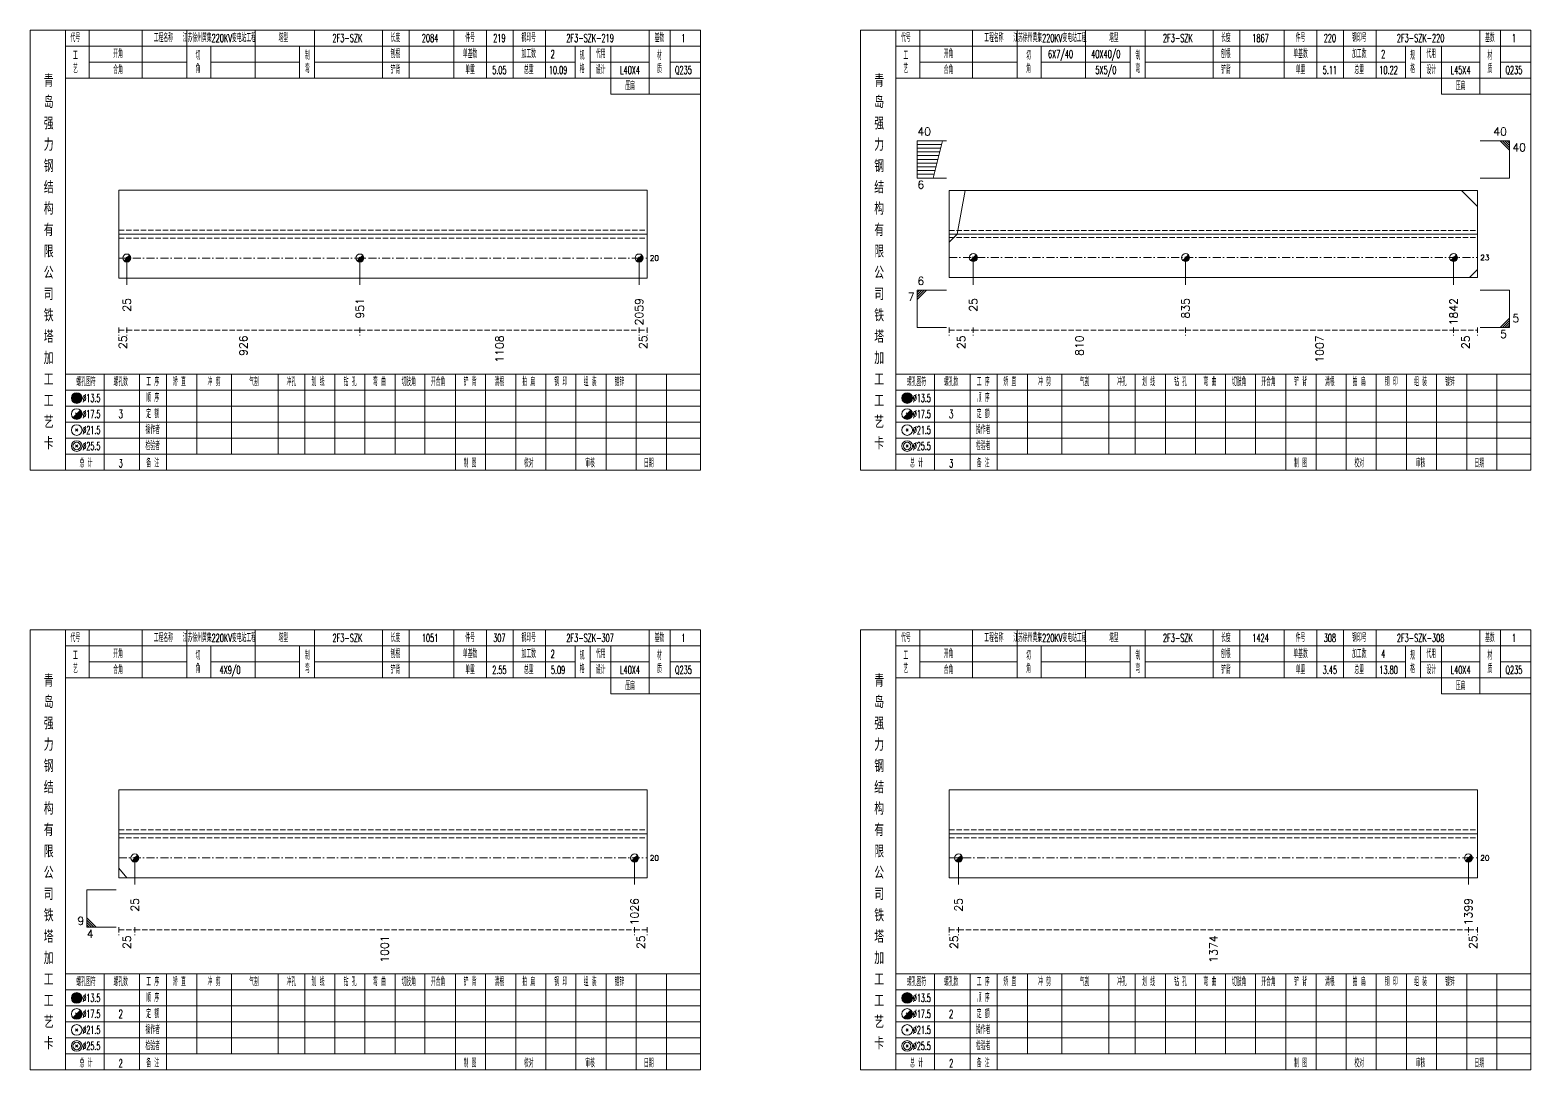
# Model space of a CAD drawing. Extents: x 0 to 4623, y -1159 to 4890.
# Drawn here: x 4048 to 4611, y 3375 to 3765 of the extents above; entities that cross this region are included whole.
import ezdxf
from ezdxf.enums import TextEntityAlignment as Align

# ---------------------------------------------------------------- set-up
doc = ezdxf.new("R2010")
doc.units = 0
doc.header["$MEASUREMENT"] = 0
doc.linetypes.add('一点画线', pattern=[5.2, 3, -1, 0.2, -1])
doc.linetypes.add('虚线', pattern=[2.75, 2, -0.75])
doc.layers.get('0').update_dxf_attribs({"linetype": 'CONTINUOUS', "lineweight": 25})
for name, color, linetype, lineweight in [('1', 7, 'CONTINUOUS', 25), ('4', 7, 'CONTINUOUS', 25), ('5', 7, 'CONTINUOUS', 25)]:
    doc.layers.add(name, color=color, linetype=linetype, lineweight=lineweight)
doc.styles.get("Standard").update_dxf_attribs({"font": 'simplex.shx', "width": 0.7, "height": 3, "bigfont": 'gbhzfs.shx'})

# ---------------------------------------------------------------- blocks, each defined once
blk = doc.blocks.new('孔17.5')
at = {"layer": '5', "color": 7, "linetype": 'Continuous', "lineweight": 13}
for p, q in [((-0.707, -0.707), (0.707, 0.707)), ((-0.2, 0.2), (0.2, -0.2))]:
    blk.add_line(p, q, dxfattribs=at)
blk.add_circle((0, 0), 1, dxfattribs=at)
for radius in [0.9, 0.8, 0.7, 0.6, 0.5, 0.4, 0.3, 0.2, 0.1]:
    blk.add_arc((0, 0), radius, 225, 45, dxfattribs=at)

msp = doc.modelspace()

# ---------------------------------------------------------------- linework, layer by layer
at = {"color": 7, "linetype": 'Continuous', "lineweight": 13}
for p, q in [((4380.9, 3723.5), (4391.9, 3723.5)), ((4380.9, 3709.5), (4380.9, 3723.5)), ((4380.9, 3722.1), (4390.05, 3722.1)), ((4380.9, 3720.7), (4389.7, 3720.7)), ((4386.9, 3709.5), (4390.4, 3723.5)), ((4603, 3723.5), (4592, 3723.5)), ((4599.5, 3723.5), (4603, 3720)), ((4600.375, 3723.5), (4603, 3720.875)), ((4601.25, 3723.5), (4603, 3721.75)), ((4602.125, 3723.5), (4603, 3722.625)), ((4603, 3709.5), (4603, 3723.5)), ((4380.9, 3719.3), (4389.35, 3719.3)), ((4380.9, 3717.9), (4389, 3717.9)), ((4380.9, 3716.5), (4388.65, 3716.5)), ((4380.9, 3715.1), (4388.3, 3715.1)), ((4380.9, 3713.7), (4387.95, 3713.7)), ((4380.9, 3712.3), (4387.6, 3712.3)), ((4380.9, 3710.9), (4387.25, 3710.9)), ((4380.9, 3709.5), (4391.9, 3709.5)), ((4603, 3709.5), (4592, 3709.5)), ((4395.9, 3688.5), (4398.9, 3704.833)), ((4591, 3698.833), (4585, 3704.833)), ((4392.9, 3685.5), (4395.9, 3688.5)), ((4084.5, 3679.5), (4084.5, 3669.5)), ((4171.9, 3679.5), (4171.9, 3669.5)), ((4276.6, 3679.5), (4276.6, 3669.5)), ((4401.9, 3679.667), (4401.9, 3669.5)), ((4481.499, 3679.667), (4481.499, 3669.5)), ((4582, 3679.667), (4582, 3669.5)), ((4591, 3675.167), (4588, 3672.167)), ((4380.9, 3667.5), (4391.9, 3667.5)), ((4380.9, 3667.5), (4380.9, 3653.5)), ((4381.775, 3667.5), (4380.9, 3666.625)), ((4382.65, 3667.5), (4380.9, 3665.75)), ((4383.525, 3667.5), (4380.9, 3664.875)), ((4384.4, 3667.5), (4380.9, 3664)), ((4603, 3667.5), (4592, 3667.5)), ((4603, 3667.5), (4603, 3653.5)), ((4380.9, 3653.5), (4391.9, 3653.5)), ((4603, 3653.5), (4592, 3653.5)), ((4599.5, 3653.5), (4603, 3657)), ((4600.375, 3653.5), (4603, 3656.125)), ((4601.25, 3653.5), (4603, 3655.25)), ((4602.125, 3653.5), (4603, 3654.375)), ((4081.5, 3450.713), (4084.5, 3447)), ((4087.5, 3454.5), (4087.5, 3444.5)), ((4274.888, 3454.5), (4274.888, 3444.5)), ((4396.378, 3454.5), (4396.378, 3444.5)), ((4587.522, 3454.5), (4587.522, 3444.5)), ((4069.5, 3442.5), (4080.5, 3442.5)), ((4069.5, 3442.5), (4069.5, 3428.5)), ((4073, 3428.5), (4069.5, 3432)), ((4072.125, 3428.5), (4069.5, 3431.125)), ((4071.25, 3428.5), (4069.5, 3430.25)), ((4070.375, 3428.5), (4069.5, 3429.375)), ((4069.5, 3428.5), (4080.5, 3428.5))]:
    msp.add_line(p, q, dxfattribs=at)
at = {"color": 7, "linetype": 'Continuous', "lineweight": 18}
for p, q in [((4081.5, 3705), (4081.5, 3672)), ((4081.5, 3705), (4279.6, 3705)), ((4279.6, 3705), (4279.6, 3672)), ((4392.9, 3704.833), (4392.9, 3672.167)), ((4392.9, 3704.833), (4591, 3704.833)), ((4591, 3704.833), (4591, 3672.167)), ((4081.5, 3688.5), (4279.6, 3688.5)), ((4392.9, 3688.5), (4591, 3688.5)), ((4081.5, 3480), (4081.5, 3447)), ((4081.5, 3480), (4279.6, 3480)), ((4279.6, 3480), (4279.6, 3447)), ((4392.9, 3480), (4392.9, 3447)), ((4392.9, 3480), (4591, 3480)), ((4591, 3480), (4591, 3447)), ((4081.5, 3463.5), (4279.6, 3463.5)), ((4392.9, 3463.5), (4591, 3463.5))]:
    msp.add_line(p, q, dxfattribs=at)
at = {"color": 1, "linetype": '虚线', "lineweight": 18}
for p, q in [((4081.5, 3690), (4279.6, 3690)), ((4081.5, 3687), (4279.6, 3687)), ((4392.9, 3689.833), (4591, 3689.833)), ((4392.9, 3687.167), (4591, 3687.167)), ((4081.5, 3465), (4279.6, 3465)), ((4081.5, 3462), (4279.6, 3462)), ((4392.9, 3465), (4591, 3465)), ((4392.9, 3462), (4591, 3462))]:
    msp.add_line(p, q, dxfattribs=at)
at = {"color": 3, "linetype": '一点画线', "lineweight": 13}
for p, q in [((4081.5, 3679.5), (4279.6, 3679.5)), ((4392.9, 3679.667), (4591, 3679.667)), ((4081.5, 3454.5), (4279.6, 3454.5)), ((4392.9, 3454.5), (4591, 3454.5))]:
    msp.add_line(p, q, dxfattribs=at)
at = {"color": 8, "linetype": '虚线', "lineweight": 9}
for p, q in [((4081.5, 3653.5), (4081.5, 3650.5)), ((4084.5, 3653.5), (4084.5, 3650.5)), ((4084.5, 3653.5), (4084.5, 3650.5)), ((4171.9, 3653.5), (4171.9, 3650.5)), ((4171.9, 3653.5), (4171.9, 3650.5)), ((4276.6, 3653.5), (4276.6, 3650.5)), ((4276.6, 3653.5), (4276.6, 3650.5)), ((4279.6, 3653.5), (4279.6, 3650.5)), ((4392.9, 3653.5), (4392.9, 3650.5)), ((4401.9, 3653.5), (4401.9, 3650.5)), ((4401.9, 3653.5), (4401.9, 3650.5)), ((4481.499, 3653.5), (4481.499, 3650.5)), ((4481.499, 3653.5), (4481.499, 3650.5)), ((4582, 3653.5), (4582, 3650.5)), ((4582, 3653.5), (4582, 3650.5)), ((4591, 3653.5), (4591, 3650.5)), ((4081.5, 3652.5), (4084.5, 3652.5)), ((4084.5, 3652.5), (4171.9, 3652.5)), ((4171.9, 3652.5), (4276.6, 3652.5)), ((4276.6, 3652.5), (4279.6, 3652.5)), ((4392.9, 3652.5), (4401.9, 3652.5)), ((4401.9, 3652.5), (4481.499, 3652.5)), ((4481.499, 3652.5), (4582, 3652.5)), ((4582, 3652.5), (4591, 3652.5)), ((4081.5, 3428.5), (4081.5, 3425.5)), ((4081.5, 3427.5), (4087.5, 3427.5)), ((4087.5, 3428.5), (4087.5, 3425.5)), ((4087.5, 3428.5), (4087.5, 3425.5)), ((4087.5, 3427.5), (4274.888, 3427.5)), ((4274.888, 3428.5), (4274.888, 3425.5)), ((4274.888, 3428.5), (4274.888, 3425.5)), ((4274.888, 3427.5), (4279.6, 3427.5)), ((4279.6, 3428.5), (4279.6, 3425.5)), ((4392.9, 3428.5), (4392.9, 3425.5)), ((4392.9, 3427.5), (4396.378, 3427.5)), ((4396.378, 3428.5), (4396.378, 3425.5)), ((4396.378, 3428.5), (4396.378, 3425.5)), ((4396.378, 3427.5), (4587.522, 3427.5)), ((4587.522, 3428.5), (4587.522, 3425.5)), ((4587.522, 3428.5), (4587.522, 3425.5)), ((4587.522, 3427.5), (4591, 3427.5)), ((4591, 3428.5), (4591, 3425.5))]:
    msp.add_line(p, q, dxfattribs=at)
at = {"layer": '1', "color": 7, "linetype": 'Continuous', "lineweight": 18}
for p, q in [((4081.5, 3672), (4279.6, 3672)), ((4392.9, 3672.167), (4591, 3672.167)), ((4081.5, 3447), (4279.6, 3447)), ((4392.9, 3447), (4591, 3447))]:
    msp.add_line(p, q, dxfattribs=at)
at = {"layer": '4', "color": 1, "linetype": 'Continuous', "lineweight": 18}
for p, q in [((4061.5, 3600), (4061.5, 3765)), ((4070.4, 3747), (4070.4, 3765)), ((4090.2, 3747), (4090.2, 3765)), ((4107, 3747), (4107, 3765)), ((4132.6, 3747), (4132.6, 3765)), ((4154.9, 3747), (4154.9, 3765)), ((4180.4, 3747), (4180.4, 3765)), ((4190.4, 3747), (4190.4, 3765)), ((4207.1, 3747), (4207.1, 3765)), ((4219.3, 3747), (4219.3, 3765)), ((4229.3, 3747), (4229.3, 3765)), ((4241.5, 3747), (4241.5, 3765)), ((4280.4, 3741), (4280.4, 3765)), ((4288.2, 3747), (4288.2, 3765)), ((4372.9, 3600), (4372.9, 3765)), ((4381.8, 3747), (4381.8, 3765)), ((4401.6, 3747), (4401.6, 3765)), ((4418.4, 3747), (4418.4, 3765)), ((4444, 3747), (4444, 3765)), ((4466.3, 3747), (4466.3, 3765)), ((4491.8, 3747), (4491.8, 3765)), ((4501.8, 3747), (4501.8, 3765)), ((4518.5, 3747), (4518.5, 3765)), ((4530.7, 3747), (4530.7, 3765)), ((4540.7, 3747), (4540.7, 3765)), ((4552.9, 3747), (4552.9, 3765)), ((4591.8, 3741), (4591.8, 3765)), ((4599.6, 3747), (4599.6, 3765)), ((4061.5, 3759), (4299.6, 3759)), ((4116, 3747), (4116, 3759)), ((4149.3, 3747), (4149.3, 3759)), ((4252.6, 3747), (4252.6, 3759)), ((4258.2, 3747), (4258.2, 3759)), ((4266, 3741), (4266, 3759)), ((4372.9, 3759), (4611, 3759)), ((4427.4, 3747), (4427.4, 3759)), ((4460.7, 3747), (4460.7, 3759)), ((4564, 3747), (4564, 3759)), ((4569.6, 3747), (4569.6, 3759)), ((4577.4, 3741), (4577.4, 3759)), ((4070.4, 3753), (4107, 3753)), ((4116, 3753), (4149.3, 3753)), ((4154.9, 3753), (4252.6, 3753)), ((4258.2, 3753), (4280.4, 3753)), ((4288.2, 3753), (4299.6, 3753)), ((4381.8, 3753), (4418.4, 3753)), ((4427.4, 3753), (4460.7, 3753)), ((4466.3, 3753), (4564, 3753)), ((4569.6, 3753), (4591.8, 3753)), ((4599.6, 3753), (4611, 3753)), ((4061.5, 3747), (4299.6, 3747)), ((4372.9, 3747), (4611, 3747)), ((4266, 3741), (4299.6, 3741)), ((4577.4, 3741), (4611, 3741)), ((4061.5, 3636), (4299.6, 3636)), ((4076, 3600), (4076, 3636)), ((4089.3, 3600), (4089.3, 3636)), ((4099.4, 3600), (4099.4, 3636)), ((4110.8, 3606), (4110.8, 3636)), ((4123.7, 3606), (4123.7, 3636)), ((4141.3, 3606), (4141.3, 3636)), ((4151.2, 3606), (4151.2, 3636)), ((4162.5, 3606), (4162.5, 3636)), ((4173.8, 3606), (4173.8, 3636)), ((4185.1, 3606), (4185.1, 3636)), ((4196.3, 3606), (4196.3, 3636)), ((4207.7, 3606), (4207.7, 3636)), ((4219, 3606), (4219, 3636)), ((4230.3, 3606), (4230.3, 3636)), ((4241.6, 3606), (4241.6, 3636)), ((4252.9, 3606), (4252.9, 3636)), ((4264.2, 3606), (4264.2, 3636)), ((4275.5, 3606), (4275.5, 3636)), ((4286.8, 3606), (4286.8, 3636)), ((4372.9, 3636), (4611, 3636)), ((4387.4, 3600), (4387.4, 3636)), ((4400.7, 3600), (4400.7, 3636)), ((4410.8, 3600), (4410.8, 3636)), ((4422.2, 3606), (4422.2, 3636)), ((4435.1, 3606), (4435.1, 3636)), ((4452.7, 3606), (4452.7, 3636)), ((4462.6, 3606), (4462.6, 3636)), ((4473.9, 3606), (4473.9, 3636)), ((4485.2, 3606), (4485.2, 3636)), ((4496.5, 3606), (4496.5, 3636)), ((4507.7, 3606), (4507.7, 3636)), ((4519.1, 3606), (4519.1, 3636)), ((4530.4, 3606), (4530.4, 3636)), ((4541.7, 3606), (4541.7, 3636)), ((4553, 3606), (4553, 3636)), ((4564.3, 3606), (4564.3, 3636)), ((4575.6, 3606), (4575.6, 3636)), ((4586.9, 3606), (4586.9, 3636)), ((4598.2, 3606), (4598.2, 3636)), ((4061.5, 3630), (4299.6, 3630)), ((4372.9, 3630), (4611, 3630)), ((4061.5, 3624), (4299.6, 3624)), ((4372.9, 3624), (4611, 3624)), ((4061.5, 3618), (4299.6, 3618)), ((4372.9, 3618), (4611, 3618)), ((4061.5, 3612), (4299.6, 3612)), ((4372.9, 3612), (4611, 3612)), ((4061.5, 3606), (4299.6, 3606)), ((4207.7, 3600), (4207.7, 3606)), ((4219, 3600), (4219, 3606)), ((4230.3, 3600), (4230.3, 3606)), ((4241.6, 3600), (4241.6, 3606)), ((4252.9, 3600), (4252.9, 3606)), ((4264.2, 3600), (4264.2, 3606)), ((4275.5, 3600), (4275.5, 3606)), ((4286.8, 3600), (4286.8, 3606)), ((4372.9, 3606), (4611, 3606)), ((4519.1, 3600), (4519.1, 3606)), ((4530.4, 3600), (4530.4, 3606)), ((4541.7, 3600), (4541.7, 3606)), ((4553, 3600), (4553, 3606)), ((4564.3, 3600), (4564.3, 3606)), ((4575.6, 3600), (4575.6, 3606)), ((4586.9, 3600), (4586.9, 3606)), ((4598.2, 3600), (4598.2, 3606)), ((4061.5, 3375), (4061.5, 3540)), ((4070.4, 3522), (4070.4, 3540)), ((4090.2, 3522), (4090.2, 3540)), ((4107, 3522), (4107, 3540)), ((4132.6, 3522), (4132.6, 3540)), ((4154.9, 3522), (4154.9, 3540)), ((4180.4, 3522), (4180.4, 3540)), ((4190.4, 3522), (4190.4, 3540)), ((4207.1, 3522), (4207.1, 3540)), ((4219.3, 3522), (4219.3, 3540)), ((4229.3, 3522), (4229.3, 3540)), ((4241.5, 3522), (4241.5, 3540)), ((4280.4, 3516), (4280.4, 3540)), ((4288.2, 3522), (4288.2, 3540)), ((4372.9, 3375), (4372.9, 3540)), ((4381.8, 3522), (4381.8, 3540)), ((4401.6, 3522), (4401.6, 3540)), ((4418.4, 3522), (4418.4, 3540)), ((4444, 3522), (4444, 3540)), ((4466.3, 3522), (4466.3, 3540)), ((4491.8, 3522), (4491.8, 3540)), ((4501.8, 3522), (4501.8, 3540)), ((4518.5, 3522), (4518.5, 3540)), ((4530.7, 3522), (4530.7, 3540)), ((4540.7, 3522), (4540.7, 3540)), ((4552.9, 3522), (4552.9, 3540)), ((4591.8, 3516), (4591.8, 3540)), ((4599.6, 3522), (4599.6, 3540)), ((4061.5, 3534), (4299.6, 3534)), ((4116, 3522), (4116, 3534)), ((4149.3, 3522), (4149.3, 3534)), ((4252.6, 3522), (4252.6, 3534)), ((4258.2, 3522), (4258.2, 3534)), ((4266, 3516), (4266, 3534)), ((4372.9, 3534), (4611, 3534)), ((4427.4, 3522), (4427.4, 3534)), ((4460.7, 3522), (4460.7, 3534)), ((4564, 3522), (4564, 3534)), ((4569.6, 3522), (4569.6, 3534)), ((4577.4, 3516), (4577.4, 3534)), ((4070.4, 3528), (4107, 3528)), ((4116, 3528), (4149.3, 3528)), ((4154.9, 3528), (4252.6, 3528)), ((4258.2, 3528), (4280.4, 3528)), ((4288.2, 3528), (4299.6, 3528)), ((4381.8, 3528), (4418.4, 3528)), ((4427.4, 3528), (4460.7, 3528)), ((4466.3, 3528), (4564, 3528)), ((4569.6, 3528), (4591.8, 3528)), ((4599.6, 3528), (4611, 3528)), ((4061.5, 3522), (4299.6, 3522)), ((4372.9, 3522), (4611, 3522)), ((4266, 3516), (4299.6, 3516)), ((4577.4, 3516), (4611, 3516)), ((4061.5, 3411), (4299.6, 3411)), ((4076, 3375), (4076, 3411)), ((4089.3, 3375), (4089.3, 3411)), ((4099.4, 3375), (4099.4, 3411)), ((4110.8, 3381), (4110.8, 3411)), ((4123.7, 3381), (4123.7, 3411)), ((4141.3, 3381), (4141.3, 3411)), ((4151.2, 3381), (4151.2, 3411)), ((4162.5, 3381), (4162.5, 3411)), ((4173.8, 3381), (4173.8, 3411)), ((4185.1, 3381), (4185.1, 3411)), ((4196.3, 3381), (4196.3, 3411)), ((4207.7, 3381), (4207.7, 3411)), ((4219, 3381), (4219, 3411)), ((4230.3, 3381), (4230.3, 3411)), ((4241.6, 3381), (4241.6, 3411)), ((4252.9, 3381), (4252.9, 3411)), ((4264.2, 3381), (4264.2, 3411)), ((4275.5, 3381), (4275.5, 3411)), ((4286.8, 3381), (4286.8, 3411)), ((4372.9, 3411), (4611, 3411)), ((4387.4, 3375), (4387.4, 3411)), ((4400.7, 3375), (4400.7, 3411)), ((4410.8, 3375), (4410.8, 3411)), ((4422.2, 3381), (4422.2, 3411)), ((4435.1, 3381), (4435.1, 3411)), ((4452.7, 3381), (4452.7, 3411)), ((4462.6, 3381), (4462.6, 3411)), ((4473.9, 3381), (4473.9, 3411)), ((4485.2, 3381), (4485.2, 3411)), ((4496.5, 3381), (4496.5, 3411)), ((4507.7, 3381), (4507.7, 3411)), ((4519.1, 3381), (4519.1, 3411)), ((4530.4, 3381), (4530.4, 3411)), ((4541.7, 3381), (4541.7, 3411)), ((4553, 3381), (4553, 3411)), ((4564.3, 3381), (4564.3, 3411)), ((4575.6, 3381), (4575.6, 3411)), ((4586.9, 3381), (4586.9, 3411)), ((4598.2, 3381), (4598.2, 3411)), ((4061.5, 3405), (4299.6, 3405)), ((4372.9, 3405), (4611, 3405)), ((4061.5, 3399), (4299.6, 3399)), ((4372.9, 3399), (4611, 3399)), ((4061.5, 3393), (4299.6, 3393)), ((4372.9, 3393), (4611, 3393)), ((4061.5, 3387), (4299.6, 3387)), ((4372.9, 3387), (4611, 3387)), ((4061.5, 3381), (4299.6, 3381)), ((4207.7, 3375), (4207.7, 3381)), ((4219, 3375), (4219, 3381)), ((4230.3, 3375), (4230.3, 3381)), ((4241.6, 3375), (4241.6, 3381)), ((4252.9, 3375), (4252.9, 3381)), ((4264.2, 3375), (4264.2, 3381)), ((4275.5, 3375), (4275.5, 3381)), ((4286.8, 3375), (4286.8, 3381)), ((4372.9, 3381), (4611, 3381)), ((4519.1, 3375), (4519.1, 3381)), ((4530.4, 3375), (4530.4, 3381)), ((4541.7, 3375), (4541.7, 3381)), ((4553, 3375), (4553, 3381)), ((4564.3, 3375), (4564.3, 3381)), ((4575.6, 3375), (4575.6, 3381)), ((4586.9, 3375), (4586.9, 3381)), ((4598.2, 3375), (4598.2, 3381))]:
    msp.add_line(p, q, dxfattribs=at)
at = {"layer": '4', "color": 7, "linetype": 'Continuous', "lineweight": 13}
for p, q in [((4065.5, 3626.8), (4065.9, 3627.2)), ((4065.9, 3626.8), (4065.5, 3627.2)), ((4376.9, 3626.8), (4377.3, 3627.2)), ((4377.3, 3626.8), (4376.9, 3627.2)), ((4064.286, 3619.586), (4067.114, 3622.414)), ((4065.3, 3621.4), (4066.1, 3620.6)), ((4375.686, 3619.586), (4378.514, 3622.414)), ((4376.7, 3621.4), (4377.5, 3620.6)), ((4065.3, 3614.6), (4066.1, 3615.4)), ((4065.3, 3615.4), (4066.1, 3614.6)), ((4376.7, 3614.6), (4377.5, 3615.4)), ((4376.7, 3615.4), (4377.5, 3614.6)), ((4065.3, 3608.6), (4066.1, 3609.4)), ((4065.3, 3609.4), (4066.1, 3608.6)), ((4376.7, 3608.6), (4377.5, 3609.4)), ((4376.7, 3609.4), (4377.5, 3608.6)), ((4065.5, 3401.8), (4065.9, 3402.2)), ((4065.9, 3401.8), (4065.5, 3402.2)), ((4376.9, 3401.8), (4377.3, 3402.2)), ((4377.3, 3401.8), (4376.9, 3402.2)), ((4064.286, 3394.586), (4067.114, 3397.414)), ((4065.3, 3396.4), (4066.1, 3395.6)), ((4375.686, 3394.586), (4378.514, 3397.414)), ((4376.7, 3396.4), (4377.5, 3395.6)), ((4065.3, 3389.6), (4066.1, 3390.4)), ((4065.3, 3390.4), (4066.1, 3389.6)), ((4376.7, 3389.6), (4377.5, 3390.4)), ((4376.7, 3390.4), (4377.5, 3389.6)), ((4065.3, 3383.6), (4066.1, 3384.4)), ((4065.3, 3384.4), (4066.1, 3383.6)), ((4376.7, 3383.6), (4377.5, 3384.4)), ((4376.7, 3384.4), (4377.5, 3383.6))]:
    msp.add_line(p, q, dxfattribs=at)
at = {"layer": '4', "color": 1, "linetype": 'Continuous', "lineweight": 18}
for points in [[(4048.2, 3765), (4048.2, 3600), (4299.6, 3600), (4299.6, 3765)], [(4359.6, 3765), (4359.6, 3600), (4611, 3600), (4611, 3765)], [(4048.2, 3540), (4048.2, 3375), (4299.6, 3375), (4299.6, 3540)], [(4359.6, 3540), (4359.6, 3375), (4611, 3375), (4611, 3540)]]:
    msp.add_lwpolyline(points, close=True, dxfattribs=at)
at = {"layer": '4', "color": 7, "linetype": 'Continuous', "lineweight": 13}
for centre, radius in [((4065.7, 3627), 2), ((4065.7, 3627), 1.8), ((4065.7, 3627), 1.6), ((4065.7, 3627), 1.4), ((4065.7, 3627), 1.2), ((4065.7, 3627), 1), ((4065.7, 3627), 0.8), ((4065.7, 3627), 0.6), ((4065.7, 3627), 0.4), ((4065.7, 3627), 0.2), ((4377.1, 3627), 2), ((4377.1, 3627), 1.8), ((4377.1, 3627), 1.6), ((4377.1, 3627), 1.4), ((4377.1, 3627), 1.2), ((4377.1, 3627), 1), ((4377.1, 3627), 0.8), ((4377.1, 3627), 0.6), ((4377.1, 3627), 0.4), ((4377.1, 3627), 0.2), ((4065.7, 3621), 2), ((4377.1, 3621), 2), ((4065.7, 3615), 2), ((4377.1, 3615), 2), ((4065.7, 3609), 2), ((4065.7, 3609), 1.4), ((4377.1, 3609), 2), ((4377.1, 3609), 1.4), ((4065.7, 3402), 2), ((4065.7, 3402), 1.8), ((4065.7, 3402), 1.6), ((4065.7, 3402), 1.4), ((4065.7, 3402), 1.2), ((4065.7, 3402), 1), ((4065.7, 3402), 0.8), ((4065.7, 3402), 0.6), ((4065.7, 3402), 0.4), ((4065.7, 3402), 0.2), ((4377.1, 3402), 2), ((4377.1, 3402), 1.8), ((4377.1, 3402), 1.6), ((4377.1, 3402), 1.4), ((4377.1, 3402), 1.2), ((4377.1, 3402), 1), ((4377.1, 3402), 0.8), ((4377.1, 3402), 0.6), ((4377.1, 3402), 0.4), ((4377.1, 3402), 0.2), ((4065.7, 3396), 2), ((4377.1, 3396), 2), ((4065.7, 3390), 2), ((4377.1, 3390), 2), ((4065.7, 3384), 2), ((4065.7, 3384), 1.4), ((4377.1, 3384), 2), ((4377.1, 3384), 1.4)]:
    msp.add_circle(centre, radius, dxfattribs=at)
for centre, radius in [((4065.7, 3621), 1.8), ((4065.7, 3621), 1.6), ((4065.7, 3621), 1.4), ((4065.7, 3621), 1.2), ((4065.7, 3621), 1), ((4065.7, 3621), 0.8), ((4065.7, 3621), 0.6), ((4065.7, 3621), 0.4), ((4065.7, 3621), 0.2), ((4377.1, 3621), 1.8), ((4377.1, 3621), 1.6), ((4377.1, 3621), 1.4), ((4377.1, 3621), 1.2), ((4377.1, 3621), 1), ((4377.1, 3621), 0.8), ((4377.1, 3621), 0.6), ((4377.1, 3621), 0.4), ((4377.1, 3621), 0.2), ((4065.7, 3396), 1.8), ((4065.7, 3396), 1.6), ((4065.7, 3396), 1.4), ((4065.7, 3396), 1.2), ((4065.7, 3396), 1), ((4065.7, 3396), 0.8), ((4065.7, 3396), 0.6), ((4065.7, 3396), 0.4), ((4065.7, 3396), 0.2), ((4377.1, 3396), 1.8), ((4377.1, 3396), 1.6), ((4377.1, 3396), 1.4), ((4377.1, 3396), 1.2), ((4377.1, 3396), 1), ((4377.1, 3396), 0.8), ((4377.1, 3396), 0.6), ((4377.1, 3396), 0.4), ((4377.1, 3396), 0.2)]:
    msp.add_arc(centre, radius, 225, 45, dxfattribs=at)

# ---------------------------------------------------------------- block references
at = {"layer": '1', "color": 7, "linetype": 'Continuous', "lineweight": 13, "xscale": 1.5, "yscale": 1.5, "zscale": 1.5}
for p in [(4084.5, 3679.5), (4171.9, 3679.5), (4276.6, 3679.5), (4401.9, 3679.667), (4481.499, 3679.667), (4582, 3679.667), (4087.5, 3454.5), (4274.888, 3454.5), (4396.378, 3454.5), (4587.522, 3454.5)]:
    msp.add_blockref('孔17.5', p, dxfattribs=at)

# ---------------------------------------------------------------- texts
at = {"color": 7, "linetype": 'Continuous', "lineweight": 13}
for s, p in [('40', (4380.9, 3724.5)), ('6', (4380.9, 3668.5)), ('5', (4604, 3654.5))]:
    msp.add_text(s, height=3, dxfattribs=at).set_placement(p, align=Align.BOTTOM_LEFT)
for s, p in [('40', (4602, 3724.5)), ('9', (4068.5, 3428.5))]:
    msp.add_text(s, height=3, dxfattribs=at).set_placement(p, align=Align.BOTTOM_RIGHT)
for s, p in [('40', (4604, 3722.5)), ('6', (4380.9, 3708.5)), ('4', (4069.5, 3427.5))]:
    msp.add_text(s, height=3, dxfattribs=at).set_placement(p, align=Align.TOP_LEFT)
for s, p in [('20', (4280.6, 3679.5)), ('23', (4592, 3679.667)), ('20', (4280.6, 3454.5)), ('20', (4592, 3454.5))]:
    msp.add_text(s, height=2, dxfattribs=at).set_placement(p, align=Align.MIDDLE_LEFT)
for s, p in [('7', (4379.9, 3666.5)), ('5', (4602, 3652.5))]:
    msp.add_text(s, height=3, dxfattribs=at).set_placement(p, align=Align.TOP_RIGHT)
at = {"color": 8, "linetype": 'Continuous', "lineweight": 9}
for s, p in [('25', (4083, 3650.5)), ('926', (4128.2, 3650.5)), ('1108', (4224.25, 3650.5)), ('25', (4278.1, 3650.5)), ('25', (4397.4, 3650.5)), ('810', (4441.699, 3650.5)), ('1007', (4531.749, 3650.5)), ('25', (4586.5, 3650.5)), ('25', (4084.5, 3425.5)), ('1001', (4181.194, 3425.5)), ('25', (4277.244, 3425.5)), ('25', (4394.639, 3425.5)), ('1374', (4491.95, 3425.5)), ('25', (4589.261, 3425.5))]:
    msp.add_text(s, height=3, rotation=90, dxfattribs=at).set_placement(p, align=Align.MIDDLE_RIGHT)
at = {"layer": '1', "color": 7, "linetype": 'Continuous', "lineweight": 13}
for s, p in [('25', (4084.5, 3664.5)), ('2059', (4276.6, 3664.5)), ('25', (4401.9, 3664.5)), ('835', (4481.499, 3664.5)), ('1842', (4582, 3664.5)), ('951', (4171.9, 3664.5)), ('25', (4087.5, 3439.5)), ('1026', (4274.888, 3439.5)), ('25', (4396.378, 3439.5)), ('1399', (4587.522, 3439.5))]:
    msp.add_text(s, height=3, rotation=90, dxfattribs=at).set_placement(p, align=Align.MIDDLE_RIGHT)
at = {"layer": '4', "color": 1, "linetype": 'Continuous', "lineweight": 13}
for s, height, width, p in [('代号', 3, 0.6, (4065.2, 3762)), ('工程名称', 3, 0.6, (4098.2, 3762)), ('江苏徐州黄集220KV变电站工程', 3, 0.6, (4119.2, 3762)), ('塔型', 3, 0.6, (4143.2, 3762)), ('2F3-SZK', 3, 0.6, (4167.2, 3762)), ('长度', 3, 0.6, (4185.2, 3762)), ('2084', 3, 0.6, (4198.2, 3762)), ('件号', 3, 0.6, (4213.2, 3762)), ('219', 3, 0.6, (4224.2, 3762)), ('钢印号', 3, 0.6, (4235.2, 3762)), ('2F3-SZK-219', 3, 0.6, (4258.2, 3762)), ('基数', 3, 0.6, (4284.2, 3762)), ('1', 3, 0.6, (4293.2, 3762)), ('代号', 3, 0.6, (4376.6, 3762)), ('工程名称', 3, 0.6, (4409.6, 3762)), ('江苏徐州黄集220KV变电站工程', 3, 0.6, (4430.6, 3762)), ('塔型', 3, 0.6, (4454.6, 3762)), ('2F3-SZK', 3, 0.6, (4478.6, 3762)), ('长度', 3, 0.6, (4496.6, 3762)), ('1867', 3, 0.6, (4509.6, 3762)), ('件号', 3, 0.6, (4524.6, 3762)), ('220', 3, 0.6, (4535.6, 3762)), ('钢印号', 3, 0.6, (4546.6, 3762)), ('2F3-SZK-220', 3, 0.6, (4569.6, 3762)), ('基数', 3, 0.6, (4595.6, 3762)), ('1', 3, 0.6, (4604.6, 3762)), ('工', 3, 0.6, (4065.2, 3755.4)), ('开角', 3, 0.6, (4081.2, 3756)), ('切', 3, 0.6, (4111.2, 3755.4)), ('制', 3, 0.6, (4152.2, 3755.4)), ('刨根', 3, 0.6, (4185.2, 3756)), ('单基数', 3, 0.6, (4213.2, 3756)), ('加工数', 3, 0.6, (4235.2, 3756)), ('2', 3, 0.6, (4244.2, 3756)), ('规', 3, 0.6, (4255.2, 3755.4)), ('代用', 3, 0.6, (4262.2, 3756)), ('材', 3, 0.6, (4284.2, 3755.4)), ('工', 3, 0.6, (4376.6, 3755.4)), ('开角', 3, 0.6, (4392.6, 3756)), ('切', 3, 0.6, (4422.6, 3755.4)), ('6X7/40', 3, 0.6, (4434.6, 3756)), ('40X40/0', 3, 0.6, (4451.6, 3756)), ('制', 3, 0.6, (4463.6, 3755.4)), ('刨根', 3, 0.6, (4496.6, 3756)), ('单基数', 3, 0.6, (4524.6, 3756)), ('加工数', 3, 0.6, (4546.6, 3756)), ('2', 3, 0.6, (4555.6, 3756)), ('规', 3, 0.6, (4566.6, 3755.4)), ('代用', 3, 0.6, (4573.6, 3756)), ('材', 3, 0.6, (4595.6, 3755.4)), ('青', 4.6, 0.8, (4055.2, 3746)), ('艺', 3, 0.6, (4065.2, 3750.4)), ('合角', 3, 0.6, (4081.2, 3750)), ('角', 3, 0.6, (4111.2, 3750.4)), ('弯', 3, 0.6, (4152.2, 3750.4)), ('铲背', 3, 0.6, (4185.2, 3750)), ('单重', 3, 0.6, (4213.2, 3750)), ('5.05', 3, 0.6, (4224.2, 3750)), ('总重', 3, 0.6, (4235.2, 3750)), ('10.09', 3, 0.6, (4246.2, 3750)), ('格', 3, 0.6, (4255.2, 3750.4)), ('设计', 3, 0.6, (4262.2, 3750)), ('L40X4', 3, 0.6, (4273.2, 3750)), ('质', 3, 0.6, (4284.2, 3750.4)), ('Q235', 3, 0.6, (4293.2, 3750)), ('青', 4.6, 0.8, (4366.6, 3746)), ('艺', 3, 0.6, (4376.6, 3750.4)), ('合角', 3, 0.6, (4392.6, 3750)), ('角', 3, 0.6, (4422.6, 3750.4)), ('5X5/0', 3, 0.6, (4451.6, 3750)), ('弯', 3, 0.6, (4463.6, 3750.4)), ('铲背', 3, 0.6, (4496.6, 3750)), ('单重', 3, 0.6, (4524.6, 3750)), ('5.11', 3, 0.6, (4535.6, 3750)), ('总重', 3, 0.6, (4546.6, 3750)), ('10.22', 3, 0.6, (4557.6, 3750)), ('格', 3, 0.6, (4566.6, 3750.4)), ('设计', 3, 0.6, (4573.6, 3750)), ('L45X4', 3, 0.6, (4584.6, 3750)), ('质', 3, 0.6, (4595.6, 3750.4)), ('Q235', 3, 0.6, (4604.6, 3750)), ('压扁', 3, 0.6, (4273.2, 3744)), ('压扁', 3, 0.6, (4584.6, 3744)), ('岛', 4.6, 0.8, (4055.2, 3738)), ('岛', 4.6, 0.8, (4366.6, 3738)), ('强', 4.6, 0.8, (4055.2, 3730)), ('强', 4.6, 0.8, (4366.6, 3730)), ('力', 4.6, 0.8, (4055.2, 3722)), ('力', 4.6, 0.8, (4366.6, 3722)), ('钢', 4.6, 0.8, (4055.2, 3714)), ('钢', 4.6, 0.8, (4366.6, 3714)), ('结', 4.6, 0.8, (4055.2, 3706)), ('结', 4.6, 0.8, (4366.6, 3706)), ('构', 4.6, 0.8, (4055.2, 3698)), ('构', 4.6, 0.8, (4366.6, 3698)), ('有', 4.6, 0.8, (4055.2, 3690)), ('有', 4.6, 0.8, (4366.6, 3690)), ('限', 4.6, 0.8, (4055.2, 3682)), ('限', 4.6, 0.8, (4366.6, 3682)), ('公', 4.6, 0.8, (4055.2, 3674)), ('公', 4.6, 0.8, (4366.6, 3674)), ('司', 4.6, 0.8, (4055.2, 3666)), ('司', 4.6, 0.8, (4366.6, 3666)), ('铁', 4.6, 0.8, (4055.2, 3658)), ('铁', 4.6, 0.8, (4366.6, 3658)), ('塔', 4.6, 0.8, (4055.2, 3650)), ('塔', 4.6, 0.8, (4366.6, 3650)), ('加', 4.6, 0.8, (4055.2, 3642)), ('加', 4.6, 0.8, (4366.6, 3642)), ('工', 4.6, 0.8, (4055.2, 3634)), ('工', 4.6, 0.8, (4366.6, 3634)), ('螺孔图符', 3, 0.6, (4069.2, 3633)), ('螺孔数', 3, 0.6, (4082.2, 3633)), ('工 序', 3, 0.6, (4094.2, 3633)), ('矫 直', 3, 0.6, (4104.2, 3633)), ('冲 剪', 3, 0.6, (4117.2, 3633)), ('气割', 3, 0.6, (4132.2, 3633)), ('冲孔', 3, 0.6, (4146.2, 3633)), ('划 线', 3, 0.6, (4156.2, 3633)), ('钻 孔', 3, 0.6, (4168.2, 3633)), ('弯 曲', 3, 0.6, (4179.2, 3633)), ('切肢角', 3, 0.6, (4190.2, 3633)), ('开合角', 3, 0.6, (4201.2, 3633)), ('铲 背', 3, 0.6, (4213.2, 3633)), ('清根', 3, 0.6, (4224.2, 3633)), ('拍 扁', 3, 0.6, (4235.2, 3633)), ('钢 印', 3, 0.6, (4247.2, 3633)), ('组 装', 3, 0.6, (4258.2, 3633)), ('镀锌', 3, 0.6, (4269.2, 3633)), ('螺孔图符', 3, 0.6, (4380.6, 3633)), ('螺孔数', 3, 0.6, (4393.6, 3633)), ('工 序', 3, 0.6, (4405.6, 3633)), ('矫 直', 3, 0.6, (4415.6, 3633)), ('冲 剪', 3, 0.6, (4428.6, 3633)), ('气割', 3, 0.6, (4443.6, 3633)), ('冲孔', 3, 0.6, (4457.6, 3633)), ('划 线', 3, 0.6, (4467.6, 3633)), ('钻 孔', 3, 0.6, (4479.6, 3633)), ('弯 曲', 3, 0.6, (4490.6, 3633)), ('切肢角', 3, 0.6, (4501.6, 3633)), ('开合角', 3, 0.6, (4512.6, 3633)), ('铲 背', 3, 0.6, (4524.6, 3633)), ('清根', 3, 0.6, (4535.6, 3633)), ('拍 扁', 3, 0.6, (4546.6, 3633)), ('钢 印', 3, 0.6, (4558.6, 3633)), ('组 装', 3, 0.6, (4569.6, 3633)), ('镀锌', 3, 0.6, (4580.6, 3633)), ('工', 4.6, 0.8, (4055.2, 3626)), ('%%C13.5', 3, 0.5, (4071.2, 3627)), ('顺 序', 3, 0.6, (4094.2, 3627)), ('工', 4.6, 0.8, (4366.6, 3626)), ('%%C13.5', 3, 0.5, (4382.6, 3627)), ('顺 序', 3, 0.6, (4405.6, 3627)), ('艺', 4.6, 0.8, (4055.2, 3618)), ('%%C17.5', 3, 0.5, (4071.2, 3621)), ('3', 3.2, 0.6, (4082.2, 3621)), ('定 额', 3, 0.6, (4094.2, 3621)), ('艺', 4.6, 0.8, (4366.6, 3618)), ('%%C17.5', 3, 0.5, (4382.6, 3621)), ('3', 3.2, 0.6, (4393.6, 3621)), ('定 额', 3, 0.6, (4405.6, 3621)), ('%%C21.5', 3, 0.5, (4071.2, 3615)), ('操作者', 3, 0.6, (4094.2, 3615)), ('%%C21.5', 3, 0.5, (4382.6, 3615)), ('操作者', 3, 0.6, (4405.6, 3615)), ('卡', 4.6, 0.8, (4055.2, 3610)), ('%%C25.5', 3, 0.5, (4071.2, 3609)), ('检验者', 3, 0.6, (4094.2, 3609)), ('卡', 4.6, 0.8, (4366.6, 3610)), ('%%C25.5', 3, 0.5, (4382.6, 3609)), ('检验者', 3, 0.6, (4405.6, 3609)), ('总 计', 3, 0.6, (4069.2, 3602.5)), ('3', 3, 0.6, (4082.2, 3602.5)), ('备 注', 3, 0.6, (4094.2, 3602.5)), ('制 图', 3, 0.6, (4213.2, 3602.5)), ('校对', 3, 0.6, (4235.2, 3602.5)), ('审核', 3, 0.6, (4258.2, 3602.5)), ('日期', 3, 0.6, (4280.2, 3602.5)), ('总 计', 3, 0.6, (4380.6, 3602.5)), ('3', 3, 0.6, (4393.6, 3602.5)), ('备 注', 3, 0.6, (4405.6, 3602.5)), ('制 图', 3, 0.6, (4524.6, 3602.5)), ('校对', 3, 0.6, (4546.6, 3602.5)), ('审核', 3, 0.6, (4569.6, 3602.5)), ('日期', 3, 0.6, (4591.6, 3602.5)), ('代号', 3, 0.6, (4065.2, 3537)), ('工程名称', 3, 0.6, (4098.2, 3537)), ('江苏徐州黄集220KV变电站工程', 3, 0.6, (4119.2, 3537)), ('塔型', 3, 0.6, (4143.2, 3537)), ('2F3-SZK', 3, 0.6, (4167.2, 3537)), ('长度', 3, 0.6, (4185.2, 3537)), ('1051', 3, 0.6, (4198.2, 3537)), ('件号', 3, 0.6, (4213.2, 3537)), ('307', 3, 0.6, (4224.2, 3537)), ('钢印号', 3, 0.6, (4235.2, 3537)), ('2F3-SZK-307', 3, 0.6, (4258.2, 3537)), ('基数', 3, 0.6, (4284.2, 3537)), ('1', 3, 0.6, (4293.2, 3537)), ('代号', 3, 0.6, (4376.6, 3537)), ('工程名称', 3, 0.6, (4409.6, 3537)), ('江苏徐州黄集220KV变电站工程', 3, 0.6, (4430.6, 3537)), ('塔型', 3, 0.6, (4454.6, 3537)), ('2F3-SZK', 3, 0.6, (4478.6, 3537)), ('长度', 3, 0.6, (4496.6, 3537)), ('1424', 3, 0.6, (4509.6, 3537)), ('件号', 3, 0.6, (4524.6, 3537)), ('308', 3, 0.6, (4535.6, 3537)), ('钢印号', 3, 0.6, (4546.6, 3537)), ('2F3-SZK-308', 3, 0.6, (4569.6, 3537)), ('基数', 3, 0.6, (4595.6, 3537)), ('1', 3, 0.6, (4604.6, 3537)), ('工', 3, 0.6, (4065.2, 3530.4)), ('开角', 3, 0.6, (4081.2, 3531)), ('切', 3, 0.6, (4111.2, 3530.4)), ('制', 3, 0.6, (4152.2, 3530.4)), ('刨根', 3, 0.6, (4185.2, 3531)), ('单基数', 3, 0.6, (4213.2, 3531)), ('加工数', 3, 0.6, (4235.2, 3531)), ('2', 3, 0.6, (4244.2, 3531)), ('规', 3, 0.6, (4255.2, 3530.4)), ('代用', 3, 0.6, (4262.2, 3531)), ('材', 3, 0.6, (4284.2, 3530.4)), ('工', 3, 0.6, (4376.6, 3530.4)), ('开角', 3, 0.6, (4392.6, 3531)), ('切', 3, 0.6, (4422.6, 3530.4)), ('制', 3, 0.6, (4463.6, 3530.4)), ('刨根', 3, 0.6, (4496.6, 3531)), ('单基数', 3, 0.6, (4524.6, 3531)), ('加工数', 3, 0.6, (4546.6, 3531)), ('4', 3, 0.6, (4555.6, 3531)), ('规', 3, 0.6, (4566.6, 3530.4)), ('代用', 3, 0.6, (4573.6, 3531)), ('材', 3, 0.6, (4595.6, 3530.4)), ('青', 4.6, 0.8, (4055.2, 3521)), ('艺', 3, 0.6, (4065.2, 3525.4)), ('合角', 3, 0.6, (4081.2, 3525)), ('角', 3, 0.6, (4111.2, 3525.4)), ('4X9/0', 3, 0.6, (4123.2, 3525)), ('弯', 3, 0.6, (4152.2, 3525.4)), ('铲背', 3, 0.6, (4185.2, 3525)), ('单重', 3, 0.6, (4213.2, 3525)), ('2.55', 3, 0.6, (4224.2, 3525)), ('总重', 3, 0.6, (4235.2, 3525)), ('5.09', 3, 0.6, (4246.2, 3525)), ('格', 3, 0.6, (4255.2, 3525.4)), ('设计', 3, 0.6, (4262.2, 3525)), ('L40X4', 3, 0.6, (4273.2, 3525)), ('质', 3, 0.6, (4284.2, 3525.4)), ('Q235', 3, 0.6, (4293.2, 3525)), ('青', 4.6, 0.8, (4366.6, 3521)), ('艺', 3, 0.6, (4376.6, 3525.4)), ('合角', 3, 0.6, (4392.6, 3525)), ('角', 3, 0.6, (4422.6, 3525.4)), ('弯', 3, 0.6, (4463.6, 3525.4)), ('铲背', 3, 0.6, (4496.6, 3525)), ('单重', 3, 0.6, (4524.6, 3525)), ('3.45', 3, 0.6, (4535.6, 3525)), ('总重', 3, 0.6, (4546.6, 3525)), ('13.80', 3, 0.6, (4557.6, 3525)), ('格', 3, 0.6, (4566.6, 3525.4)), ('设计', 3, 0.6, (4573.6, 3525)), ('L40X4', 3, 0.6, (4584.6, 3525)), ('质', 3, 0.6, (4595.6, 3525.4)), ('Q235', 3, 0.6, (4604.6, 3525)), ('压扁', 3, 0.6, (4273.2, 3519)), ('压扁', 3, 0.6, (4584.6, 3519)), ('岛', 4.6, 0.8, (4055.2, 3513)), ('岛', 4.6, 0.8, (4366.6, 3513)), ('强', 4.6, 0.8, (4055.2, 3505)), ('强', 4.6, 0.8, (4366.6, 3505)), ('力', 4.6, 0.8, (4055.2, 3497)), ('力', 4.6, 0.8, (4366.6, 3497)), ('钢', 4.6, 0.8, (4055.2, 3489)), ('钢', 4.6, 0.8, (4366.6, 3489)), ('结', 4.6, 0.8, (4055.2, 3481)), ('结', 4.6, 0.8, (4366.6, 3481)), ('构', 4.6, 0.8, (4055.2, 3473)), ('构', 4.6, 0.8, (4366.6, 3473)), ('有', 4.6, 0.8, (4055.2, 3465)), ('有', 4.6, 0.8, (4366.6, 3465)), ('限', 4.6, 0.8, (4055.2, 3457)), ('限', 4.6, 0.8, (4366.6, 3457)), ('公', 4.6, 0.8, (4055.2, 3449)), ('公', 4.6, 0.8, (4366.6, 3449)), ('司', 4.6, 0.8, (4055.2, 3441)), ('司', 4.6, 0.8, (4366.6, 3441)), ('铁', 4.6, 0.8, (4055.2, 3433)), ('铁', 4.6, 0.8, (4366.6, 3433)), ('塔', 4.6, 0.8, (4055.2, 3425)), ('塔', 4.6, 0.8, (4366.6, 3425)), ('加', 4.6, 0.8, (4055.2, 3417)), ('加', 4.6, 0.8, (4366.6, 3417)), ('工', 4.6, 0.8, (4055.2, 3409)), ('工', 4.6, 0.8, (4366.6, 3409)), ('螺孔图符', 3, 0.6, (4069.2, 3408)), ('螺孔数', 3, 0.6, (4082.2, 3408)), ('工 序', 3, 0.6, (4094.2, 3408)), ('矫 直', 3, 0.6, (4104.2, 3408)), ('冲 剪', 3, 0.6, (4117.2, 3408)), ('气割', 3, 0.6, (4132.2, 3408)), ('冲孔', 3, 0.6, (4146.2, 3408)), ('划 线', 3, 0.6, (4156.2, 3408)), ('钻 孔', 3, 0.6, (4168.2, 3408)), ('弯 曲', 3, 0.6, (4179.2, 3408)), ('切肢角', 3, 0.6, (4190.2, 3408)), ('开合角', 3, 0.6, (4201.2, 3408)), ('铲 背', 3, 0.6, (4213.2, 3408)), ('清根', 3, 0.6, (4224.2, 3408)), ('拍 扁', 3, 0.6, (4235.2, 3408)), ('钢 印', 3, 0.6, (4247.2, 3408)), ('组 装', 3, 0.6, (4258.2, 3408)), ('镀锌', 3, 0.6, (4269.2, 3408)), ('螺孔图符', 3, 0.6, (4380.6, 3408)), ('螺孔数', 3, 0.6, (4393.6, 3408)), ('工 序', 3, 0.6, (4405.6, 3408)), ('矫 直', 3, 0.6, (4415.6, 3408)), ('冲 剪', 3, 0.6, (4428.6, 3408)), ('气割', 3, 0.6, (4443.6, 3408)), ('冲孔', 3, 0.6, (4457.6, 3408)), ('划 线', 3, 0.6, (4467.6, 3408)), ('钻 孔', 3, 0.6, (4479.6, 3408)), ('弯 曲', 3, 0.6, (4490.6, 3408)), ('切肢角', 3, 0.6, (4501.6, 3408)), ('开合角', 3, 0.6, (4512.6, 3408)), ('铲 背', 3, 0.6, (4524.6, 3408)), ('清根', 3, 0.6, (4535.6, 3408)), ('拍 扁', 3, 0.6, (4546.6, 3408)), ('钢 印', 3, 0.6, (4558.6, 3408)), ('组 装', 3, 0.6, (4569.6, 3408)), ('镀锌', 3, 0.6, (4580.6, 3408)), ('工', 4.6, 0.8, (4055.2, 3401)), ('%%C13.5', 3, 0.5, (4071.2, 3402)), ('顺 序', 3, 0.6, (4094.2, 3402)), ('工', 4.6, 0.8, (4366.6, 3401)), ('%%C13.5', 3, 0.5, (4382.6, 3402)), ('顺 序', 3, 0.6, (4405.6, 3402)), ('艺', 4.6, 0.8, (4055.2, 3393)), ('%%C17.5', 3, 0.5, (4071.2, 3396)), ('2', 3.2, 0.6, (4082.2, 3396)), ('定 额', 3, 0.6, (4094.2, 3396)), ('艺', 4.6, 0.8, (4366.6, 3393)), ('%%C17.5', 3, 0.5, (4382.6, 3396)), ('2', 3.2, 0.6, (4393.6, 3396)), ('定 额', 3, 0.6, (4405.6, 3396)), ('%%C21.5', 3, 0.5, (4071.2, 3390)), ('操作者', 3, 0.6, (4094.2, 3390)), ('%%C21.5', 3, 0.5, (4382.6, 3390)), ('操作者', 3, 0.6, (4405.6, 3390)), ('卡', 4.6, 0.8, (4055.2, 3385)), ('%%C25.5', 3, 0.5, (4071.2, 3384)), ('检验者', 3, 0.6, (4094.2, 3384)), ('卡', 4.6, 0.8, (4366.6, 3385)), ('%%C25.5', 3, 0.5, (4382.6, 3384)), ('检验者', 3, 0.6, (4405.6, 3384)), ('总 计', 3, 0.6, (4069.2, 3377.5)), ('2', 3, 0.6, (4082.2, 3377.5)), ('备 注', 3, 0.6, (4094.2, 3377.5)), ('制 图', 3, 0.6, (4213.2, 3377.5)), ('校对', 3, 0.6, (4235.2, 3377.5)), ('审核', 3, 0.6, (4258.2, 3377.5)), ('日期', 3, 0.6, (4280.2, 3377.5)), ('总 计', 3, 0.6, (4380.6, 3377.5)), ('2', 3, 0.6, (4393.6, 3377.5)), ('备 注', 3, 0.6, (4405.6, 3377.5)), ('制 图', 3, 0.6, (4524.6, 3377.5)), ('校对', 3, 0.6, (4546.6, 3377.5)), ('审核', 3, 0.6, (4569.6, 3377.5)), ('日期', 3, 0.6, (4591.6, 3377.5))]:
    msp.add_text(s, height=height, dxfattribs=dict(at, width=width)).set_placement(p, align=Align.MIDDLE_CENTER)

doc.saveas('drawing.dxf')
